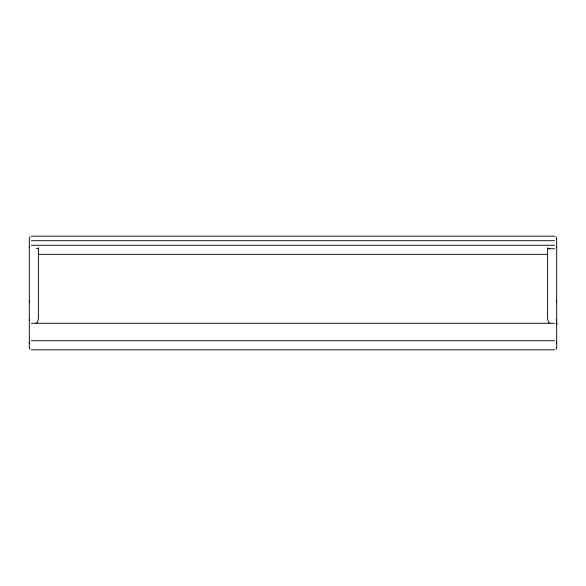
<?xml version="1.0" encoding="UTF-8"?>
<svg xmlns="http://www.w3.org/2000/svg" width="586" height="586" viewBox="0 0 586 586"><rect width="100%" height="100%" fill="white"/><g stroke="black" fill="none" stroke-linecap="round" stroke-linejoin="round"><path stroke-width="0.88" d="M556.7 324.725L556.7 322.359M556.7 239.125L555.916 236.729M29.3 247.534L29.578 246.442M29.3 302.105L29.578 301.006M29.3 343.015L29.578 341.924M556.693 347.718L556.7 238.458M556.693 347.696L555.916 349.278M30.084 236.729L29.3 238.458L29.307 347.718M36.12 323.296L37.482 322.175L38.302 319.267A13.266 13.266 0 0 0 38.39 318.081M31.41 236.173L554.59 236.173M554.59 349.827L31.41 349.827M554.59 248.742L549.88 248.742M554.59 323.289L31.41 323.289M31.41 240.714L554.59 240.714M554.59 245.263L31.41 245.263M547.61 248.742L549.719 248.742A2.271 0.901 0 0 1 547.749 248.156M554.59 340.737L31.41 340.737M38.39 254.353L547.61 254.353M549.88 323.296L548.518 322.175L547.698 319.267A13.266 13.266 0 0 1 547.61 318.081M30.084 349.278L29.307 347.696M556.422 246.442L556.7 247.534M556.422 301.006L556.7 302.105M556.422 341.924L556.7 343.015M547.61 247.841L547.61 317.685M38.39 247.841L38.39 317.685M29.3 320.022A2.271 0.396 0 0 1 29.578 319.831M556.7 323.12A2.271 1.604 0 0 1 556.422 323.89M556.422 319.788A2.271 0.396 0 0 1 556.7 319.978M38.251 248.156A2.271 0.901 0 0 1 36.281 248.742"/></g></svg>
